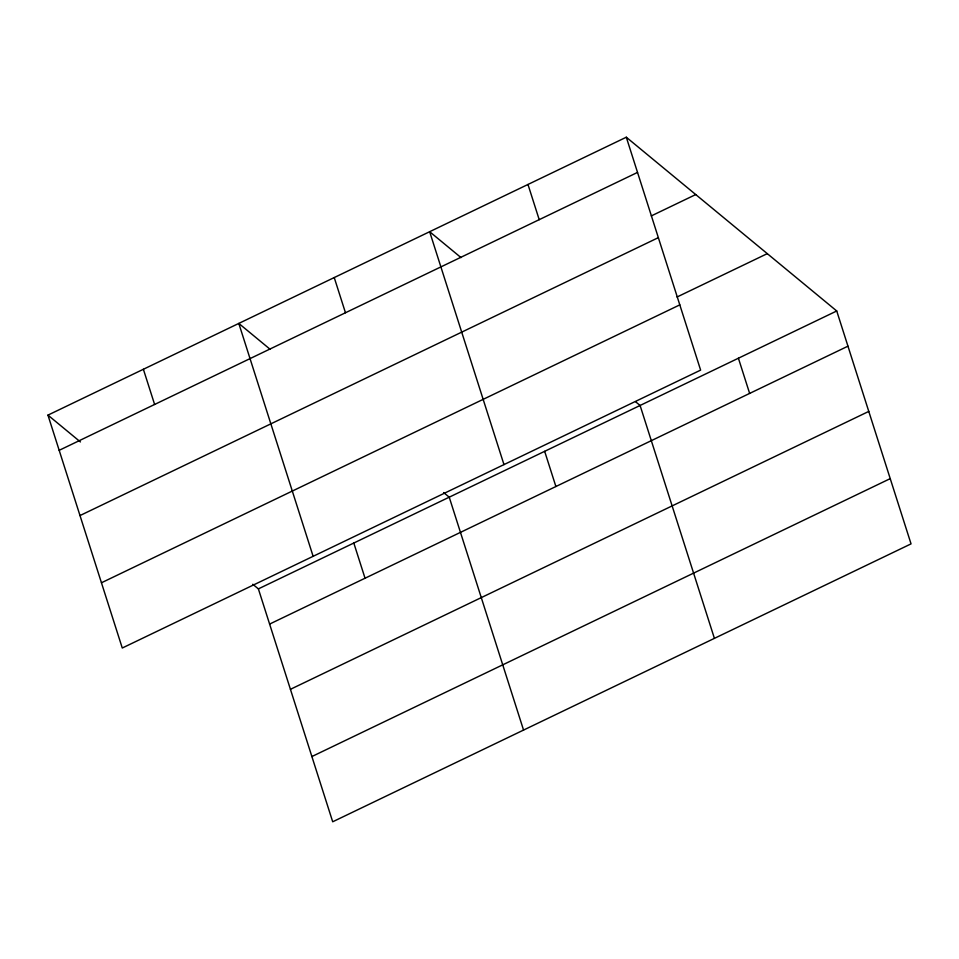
<?xml version="1.0" encoding="UTF-8"?>
<svg xmlns="http://www.w3.org/2000/svg" width="959" height="959" viewBox="0 0 959 959"><rect width="100%" height="100%" fill="white"/><g stroke="black" fill="none" stroke-linecap="round" stroke-linejoin="round"><path stroke-width="1.44" d="M626.299 137.221L700.621 370.114L122.272 648.02L47.95 415.127L626.299 137.221L836.727 310.98L911.05 543.873L332.701 821.779L258.379 588.886L252.78 584.259M59.182 450.322L637.531 172.416M651.293 215.919L695.743 194.557M80.005 515.558L658.342 237.652M677.042 297.002L767.284 253.644M101.45 582.772L679.799 304.866M258.379 588.886L836.727 310.98M269.611 624.081L847.96 346.175M290.433 689.317L868.782 411.411M311.891 756.543L890.228 478.637M461.015 257.599L429.656 231.706L503.978 464.6M635.613 401.773L640.085 405.465L714.407 638.358M270.162 349.316L238.803 323.423L313.125 556.304M443.633 492.554L449.232 497.182L523.554 730.075M47.95 415.127L80.436 441.943M738.406 358.222L749.638 393.418M527.977 184.464L539.21 219.659M544.664 451.329L555.896 486.525M334.235 277.559L345.468 312.754M353.811 543.034L365.043 578.229M143.382 369.275L154.615 404.47"/></g></svg>
